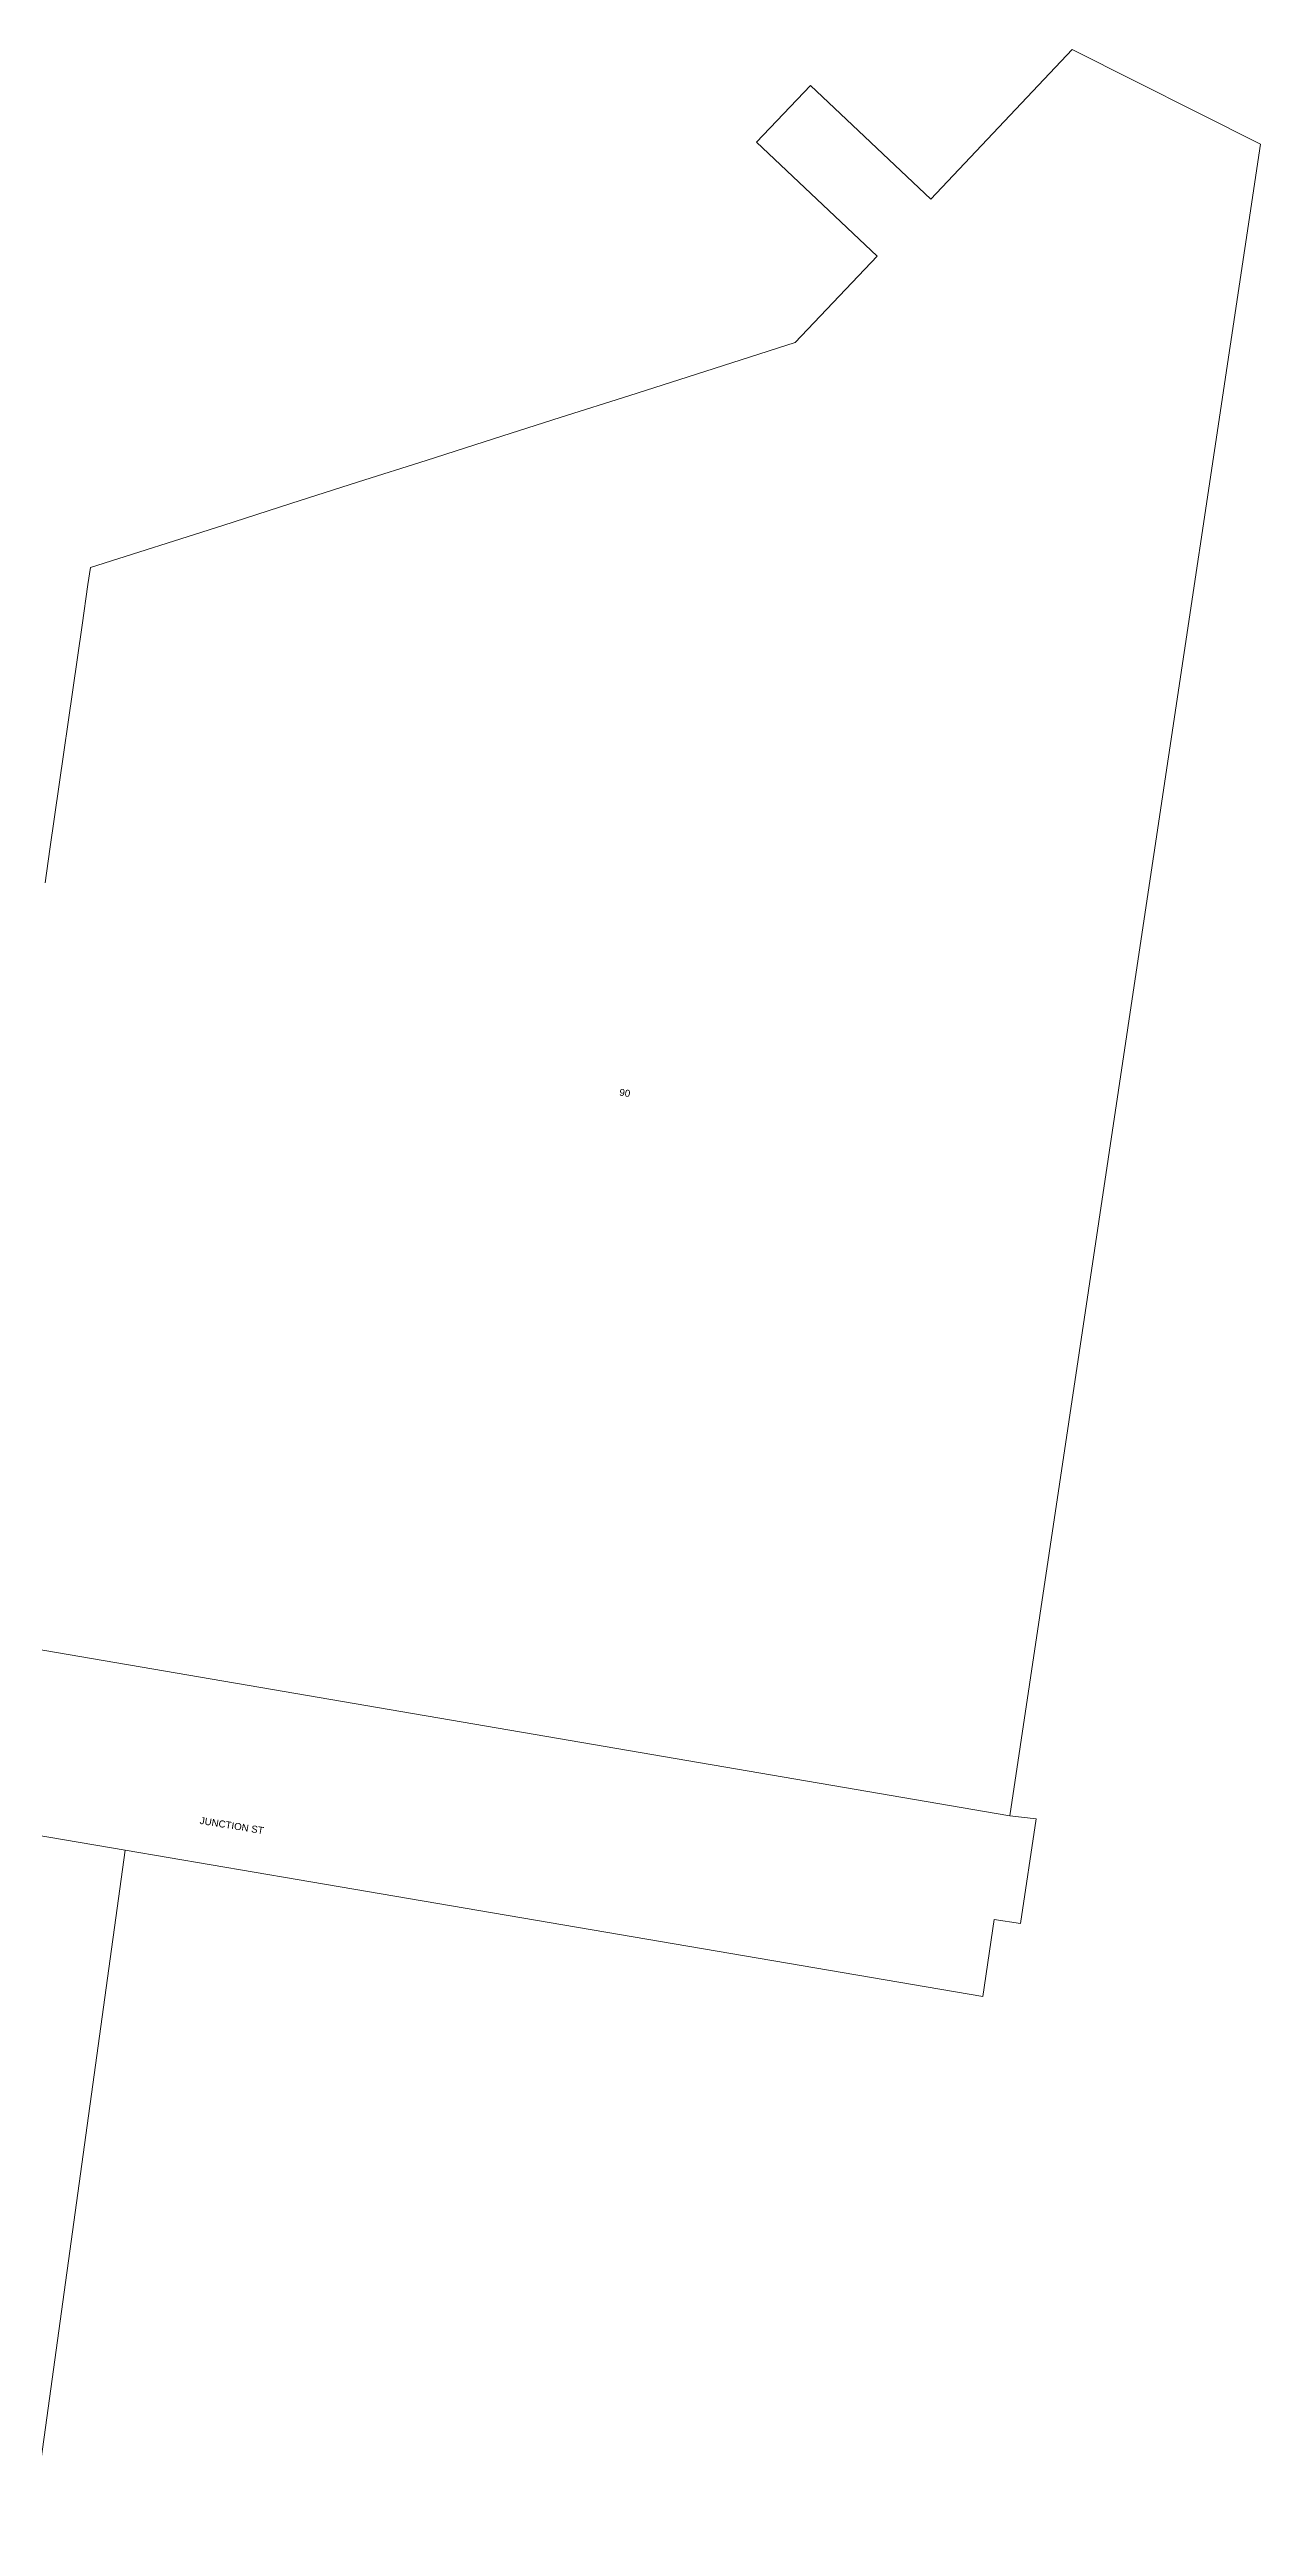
# Model space of a CAD drawing. Header units: metres. Extents: x 280706 to 281640, y 6137848 to 6138622.
# Drawn here: x 281328 to 281640, y 6137984 to 6138622 of the extents above; entities that cross this region are included whole.
import ezdxf

# ---------------------------------------------------------------- set-up
doc = ezdxf.new("R2010")
doc.units = ezdxf.units.M
doc.layers.add('Cadastre Land Parcels_SP_EXT', color=9, linetype='Continuous', lineweight=5)
doc.layers.add('Cadastre Roads_SP_EXT', color=9, linetype='Continuous', lineweight=5)
doc.styles.get("Standard").update_dxf_attribs({"font": 'arial.ttf'})

msp = doc.modelspace()

# ---------------------------------------------------------------- linework, layer by layer
at = {"layer": 'Cadastre Land Parcels_SP_EXT', "linetype": 'Continuous'}
for points in [[(281298.79, 6138214.77), (281575, 6138167.51), (281608.12, 6138388.22), (281639.59, 6138598.04), (281639.59, 6138598.04), (281591.1, 6138622.37), (281554.63, 6138583.8), (281523.63, 6138613.12), (281509.8, 6138598.51), (281540.81, 6138569.19), (281519.72, 6138546.88), (281494.31, 6138538.78), (281476.89, 6138533.22), (281459.46, 6138527.67), (281442.04, 6138522.11), (281424.62, 6138516.56), (281407.19, 6138511), (281389.77, 6138505.44), (281372.31, 6138499.82), (281338.15, 6138488.98), (281337.52, 6138484.59), (281336.02, 6138474.12), (281327.74, 6138416.46), (281326.49, 6138407.76)], [(281323.09, 6137984.45), (281347.09, 6138158.63), (281292.08, 6138168)]]:
    msp.add_lwpolyline(points, dxfattribs=at)
at = {"layer": 'Cadastre Roads_SP_EXT', "linetype": 'Continuous'}
msp.add_lwpolyline([(281159.25, 6138208.18), (281159.42, 6138198), (281159.54, 6138187.83), (281177.71, 6138185.1), (281197.61, 6138182.12), (281230.78, 6138177.16), (281292.08, 6138168), (281347.09, 6138158.63), (281391.41, 6138151.09), (281568.04, 6138120.96), (281571, 6138140.8), (281577.77, 6138139.78), (281581.81, 6138166.69), (281575, 6138167.51), (281298.79, 6138214.77), (281294.95, 6138188.03), (281291.56, 6138188.54), (281220.92, 6138199), (281162.51, 6138207.74), (281159.25, 6138208.18)], close=True, dxfattribs=at)

# ---------------------------------------------------------------- texts
at = {"layer": 'Cadastre Land Parcels_SP_EXT'}
msp.add_text('90', height=1.8, rotation=351.25384, dxfattribs=at).set_placement((281474.33, 6138352.99))
at = {"layer": 'Cadastre Roads_SP_EXT'}
msp.add_text('JUNCTION ST', height=1.8, rotation=350.79596, dxfattribs=at).set_placement((281366.24, 6138165.42))

doc.saveas('drawing.dxf')
